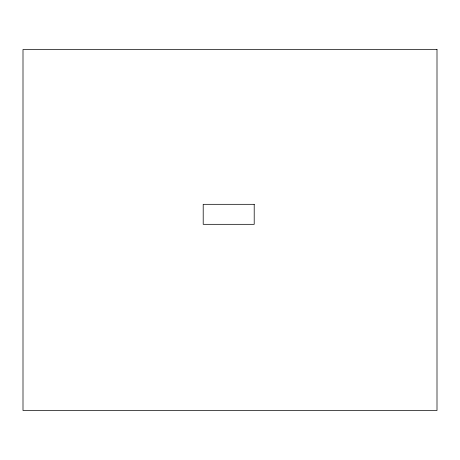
<?xml version="1.0" encoding="UTF-8"?>
<svg xmlns="http://www.w3.org/2000/svg" width="460" height="460" viewBox="0 0 460 460"><rect width="100%" height="100%" fill="white"/><g stroke="black" fill="none" stroke-linecap="round" stroke-linejoin="round"><path stroke-width="0.69" d="M437 49.502L23 49.502L23 410.498L437 410.498L437 49.502M254.207 204.32L203.205 204.32L203.205 224.325L254.207 224.325L254.207 204.32"/></g></svg>
